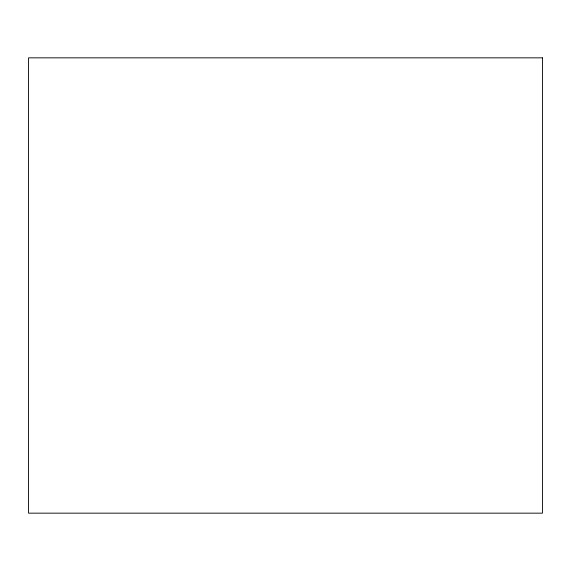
<?xml version="1.0" encoding="UTF-8"?>
<svg xmlns="http://www.w3.org/2000/svg" width="571" height="571" viewBox="0 0 571 571"><rect width="100%" height="100%" fill="white"/><g stroke="black" fill="none" stroke-linecap="round" stroke-linejoin="round"><path stroke-width="0.86" d="M542.45 57.842L28.55 57.842L28.55 513.158L542.45 513.158L542.45 57.842"/></g></svg>
